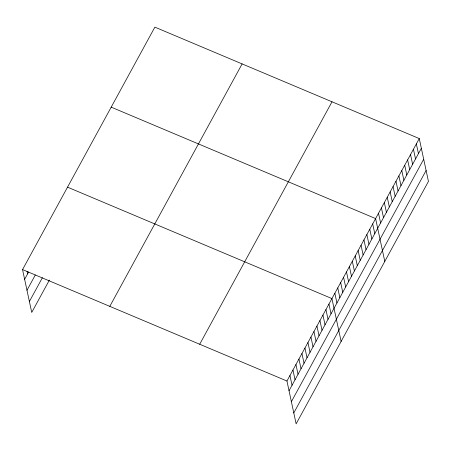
<?xml version="1.0" encoding="UTF-8"?>
<svg xmlns="http://www.w3.org/2000/svg" width="451" height="451" viewBox="0 0 451 451"><rect width="100%" height="100%" fill="white"/><g stroke="black" fill="none" stroke-linecap="round" stroke-linejoin="round"><path stroke-width="0.68" d="M49.396 280.077L31.733 312.436L22.55 269.591L154.868 27.139L419.267 138.564L428.45 181.409L296.132 423.861L286.949 381.016L419.267 138.564M24.636 279.332L28.638 272.004M26.981 290.258L35.313 274.992M29.394 301.51L42.388 277.698M109.802 306.359L242.119 63.907M199.697 344.243L332.015 101.791M289.035 390.752L421.352 148.3M291.38 401.678L423.692 159.226M293.793 412.936L426.11 170.484M111.2 107.146L375.598 218.572L384.788 261.417M67.537 187.159L331.936 298.579L341.119 341.424M22.55 269.591L286.949 381.016M416.352 143.897L418.443 153.633M413.443 149.23L415.529 158.972M410.534 154.563L412.62 164.305M407.619 159.896L409.711 169.638M404.71 165.235L406.796 174.971M401.802 170.568L403.887 180.304M398.887 175.901L400.978 185.637M395.978 181.234L398.064 190.976M393.063 186.567L395.155 196.309M390.154 191.9L392.24 201.642M387.246 197.234L389.331 206.975M384.331 202.572L386.422 212.308M381.422 207.905L383.508 217.641M378.513 213.238L380.599 222.974M372.689 223.905L374.775 233.646M369.781 229.238L371.866 238.979M366.866 234.576L368.957 244.312M363.957 239.909L366.043 249.645M361.048 245.243L363.134 254.978M358.133 250.576L360.225 260.317M355.225 255.909L357.31 265.65M352.316 261.242L354.401 270.983M349.401 266.575L351.492 276.316M346.492 271.914L348.578 281.649M343.577 277.247L345.669 286.983M340.668 282.58L342.76 292.316M337.76 287.913L339.845 297.654M334.845 293.246L336.936 302.987M328.937 304.075L331.023 313.817M325.938 309.572L328.024 319.314M322.939 315.069L325.024 324.805M319.939 320.565L322.025 330.301M316.94 326.056L319.026 335.798M313.941 331.553L316.027 341.294M310.942 337.049L313.028 346.791M307.943 342.546L310.029 352.282M304.944 348.042L307.03 357.778M301.945 353.539L304.03 363.275M298.945 359.03L301.031 368.771M295.946 364.526L298.032 374.268M292.947 370.023L295.033 379.765M289.948 375.52L292.034 385.255M27.083 271.237L27.635 273.836"/></g></svg>
